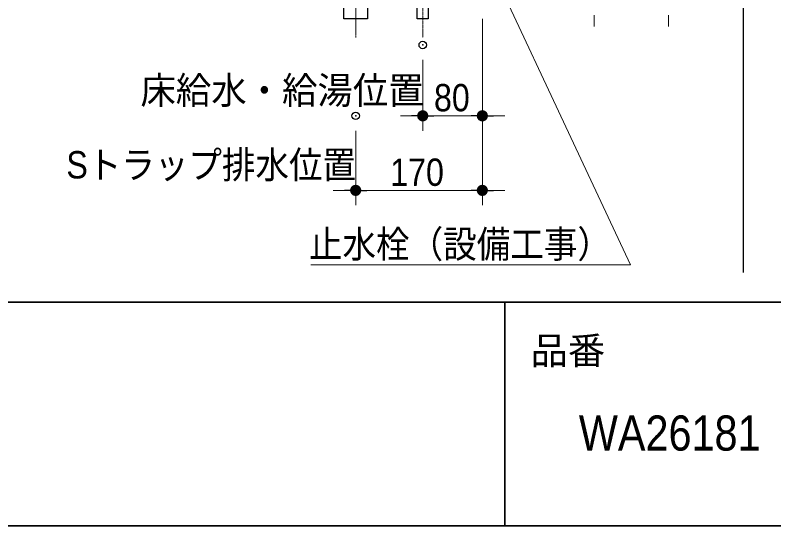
# Model space of a CAD drawing. Units: millimetres, scale not verified. Extents: x -6062 to 6062, y -3045 to 3045.
# Drawn here: x -1344 to -326, y -2770 to -2085 of the extents above; entities that cross this region are included whole.
import ezdxf
from ezdxf.enums import TextEntityAlignment as Align

# ---------------------------------------------------------------- set-up
doc = ezdxf.new("R2010")
doc.units = ezdxf.units.MM
doc.header["$LTSCALE"] = 20
doc.header["$PDMODE"] = 32
doc.header["$PDSIZE"] = 10
doc.linetypes.add('USER1', pattern=[2.91, 1.76, -0.4, 0.35, -0.4])
for name, color, linetype, lineweight in [('0-0_1図面枠', 7, 'Continuous', 20), ('0-1_4給排水', 7, 'Continuous', 30), ('0-3_2寸法-1', 7, 'Continuous', 15), ('0-4_0', 7, 'Continuous', 25), ('0-6_2寸法-2', 7, 'Continuous', 15), ('0-7_2寸法-3', 7, 'Continuous', 15)]:
    doc.layers.add(name, color=color, linetype=linetype, lineweight=lineweight)
doc.layers.add('0-5_Defpoints', color=7, linetype='Continuous')
doc.styles.add('ＭＳ Ｐゴシック', font='')
doc.styles.get('ＭＳ Ｐゴシック').set_extended_font_data('MS PGothic')

# ---------------------------------------------------------------- blocks, each defined once
blk = doc.blocks.new('グループ-4')
at = {"layer": '0-0_1図面枠', "lineweight": 30}
blk.add_line((28400, 41000), (28400, -48600), dxfattribs=at)
blk = doc.blocks.new('グループ-8')
at = {"layer": '0-1_4給排水', "linetype": 'USER1', "lineweight": 15}
blk.add_line((18000, -42300), (18000, -31100), dxfattribs=at)
at = {"layer": '0-1_4給排水'}
blk.add_lwpolyline([(17680, -41400), (18320, -41400), (18320, -41800), (17680, -41800)], close=True, dxfattribs=at)
blk = doc.blocks.new('_Dot')
at = {"layer": '0-4_0'}
blk.add_line((-10, 0), (-20, 0), dxfattribs=at)
for points in [[(0, 0), (-10, 0), (-9.92, 1.25)], [(0, 0), (-9.92, -1.25), (-10, 0)], [(0, 0), (-9.92, 1.25), (-9.69, 2.49)], [(0, 0), (-9.69, -2.49), (-9.92, -1.25)], [(0, 0), (-9.69, 2.49), (-9.3, 3.68)], [(0, 0), (-9.3, -3.68), (-9.69, -2.49)], [(0, 0), (-9.3, 3.68), (-8.76, 4.82)], [(0, 0), (-8.76, -4.82), (-9.3, -3.68)], [(0, 0), (-8.76, 4.82), (-8.09, 5.88)], [(0, 0), (-8.09, -5.88), (-8.76, -4.82)], [(0, 0), (-8.09, 5.88), (-7.29, 6.85)], [(0, 0), (-7.29, -6.85), (-8.09, -5.88)], [(0, 0), (-7.29, 6.85), (-6.37, 7.71)], [(0, 0), (-6.37, -7.71), (-7.29, -6.85)], [(0, 0), (-6.37, 7.71), (-5.36, 8.44)], [(0, 0), (-5.36, -8.44), (-6.37, -7.71)], [(0, 0), (-5.36, 8.44), (-4.26, 9.05)], [(0, 0), (-4.26, -9.05), (-5.36, -8.44)], [(0, 0), (-4.26, 9.05), (-3.09, 9.51)], [(0, 0), (-3.09, -9.51), (-4.26, -9.05)], [(0, 0), (-3.09, 9.51), (-1.87, 9.82)], [(0, 0), (-1.87, -9.82), (-3.09, -9.51)], [(0, 0), (-1.87, 9.82), (-0.63, 9.98)], [(0, 0), (-0.63, -9.98), (-1.87, -9.82)], [(0, 0), (-0.63, 9.98), (0.63, 9.98)], [(0, 0), (0.63, -9.98), (-0.63, -9.98)], [(0, 0), (0.63, 9.98), (1.87, 9.82)], [(0, 0), (1.87, 9.82), (3.09, 9.51)], [(0, 0), (3.09, 9.51), (4.26, 9.05)], [(0, 0), (4.26, 9.05), (5.36, 8.44)], [(0, 0), (5.36, 8.44), (6.37, 7.71)], [(0, 0), (6.37, 7.71), (7.29, 6.85)], [(0, 0), (7.29, 6.85), (8.09, 5.88)], [(0, 0), (8.09, 5.88), (8.76, 4.82)], [(0, 0), (8.76, 4.82), (9.3, 3.68)], [(0, 0), (9.3, 3.68), (9.69, 2.49)], [(0, 0), (9.69, 2.49), (9.92, 1.25)], [(0, 0), (9.92, 1.25), (10, 0)], [(0, 0), (1.87, -9.82), (0.63, -9.98)], [(0, 0), (3.09, -9.51), (1.87, -9.82)], [(0, 0), (4.26, -9.05), (3.09, -9.51)], [(0, 0), (5.36, -8.44), (4.26, -9.05)], [(0, 0), (6.37, -7.71), (5.36, -8.44)], [(0, 0), (7.29, -6.85), (6.37, -7.71)], [(0, 0), (8.09, -5.88), (7.29, -6.85)], [(0, 0), (8.76, -4.82), (8.09, -5.88)], [(0, 0), (9.3, -3.68), (8.76, -4.82)], [(0, 0), (9.69, -2.49), (9.3, -3.68)], [(0, 0), (9.92, -1.25), (9.69, -2.49)], [(0, 0), (10, 0), (9.92, -1.25)]]:
    blk.add_solid(points, dxfattribs=at)
blk = doc.blocks.new('グループ-17')
at = {"layer": '0-1_4給排水', "linetype": 'USER1', "lineweight": 15}
blk.add_line((19800, -40100), (19800, -42300), dxfattribs=at)
at = {"layer": '0-1_4給排水'}
blk.add_lwpolyline([(19600, -40600), (19600, -41200), (20000, -41200), (20000, -40600)], dxfattribs=at)
for points in [[(19200, -41200), (20400, -41200), (20400, -41400), (19200, -41400)], [(19650, -41400), (19950, -41400), (19950, -41800), (19650, -41800)]]:
    blk.add_lwpolyline(points, close=True, dxfattribs=at)
blk = doc.blocks.new('グループ-2')
at = {"layer": '0-0_1図面枠', "lineweight": 35}
for p, q in [((-80000, -49400), (80000, -49400)), ((22000, -49400), (22000, -55400))]:
    blk.add_line(p, q, dxfattribs=at)
blk.add_lwpolyline([(-80000, 55400), (80000, 55400), (80000, -55400), (-80000, -55400)], close=True, dxfattribs=at)

msp = doc.modelspace()

# ---------------------------------------------------------------- linework, layer by layer
at = {"layer": '0-3_2寸法-1'}
for p, q in [((-717.5, -2090), (-717.5, -2240)), ((-797.5, -2145), (-797.5, -2240)), ((-782.49, -2220), (-732.51, -2220)), ((-887.5, -2240), (-887.5, -2340)), ((-717.5, -2240), (-717.5, -2340)), ((-872.49, -2320), (-732.51, -2320))]:
    msp.add_line(p, q, dxfattribs=at)
at = {"layer": '0-5_Defpoints'}
for p in [(-797.5, -2125), (-887.5, -2220), (-717.5, -2220), (-717.5, -2320)]:
    msp.add_point(p, dxfattribs=at)
at = {"layer": '0-6_2寸法-2'}
for p, q in [((-567.5, -2085.01), (-567.5, -2100.01)), ((-467.5, -2085.01), (-467.5, -2100.01)), ((-717.5, -2090), (-717.5, -2240)), ((-797.5, -2145), (-797.5, -2240)), ((-812.51, -2220), (-827.51, -2220)), ((-797.5, -2220), (-717.5, -2220)), ((-702.49, -2220), (-687.49, -2220)), ((-887.5, -2240), (-887.5, -2340)), ((-717.5, -2240), (-717.5, -2340)), ((-902.51, -2320), (-917.51, -2320)), ((-887.5, -2320), (-717.5, -2320)), ((-702.49, -2320), (-687.49, -2320))]:
    msp.add_line(p, q, dxfattribs=at)
at = {"layer": '0-7_2寸法-3'}
msp.add_lwpolyline([(-947.72, -2420), (-518.53, -2420), (-778.75, -1864.9)], dxfattribs=at)

# ---------------------------------------------------------------- block references
at = {"layer": '0-0_1図面枠', "xscale": 0.05, "yscale": 0.05}
for name in ['グループ-2', 'グループ-4']:
    msp.add_blockref(name, (-1787.5, 0), dxfattribs=at)
at = {"layer": '0-1_4給排水', "xscale": 0.05, "yscale": 0.05}
for name in ['グループ-8', 'グループ-17']:
    msp.add_blockref(name, (-1787.5, 0), dxfattribs=at)
at = {"layer": '0-3_2寸法-1', "xscale": 0.7503418, "yscale": 0.7503418, "rotation": 180}
for p in [(-797.5, -2220), (-887.5, -2320)]:
    msp.add_blockref('_Dot', p, dxfattribs=at)
at = {"layer": '0-3_2寸法-1', "xscale": 0.7503418, "yscale": 0.7503418}
for p in [(-717.5, -2220), (-717.5, -2320)]:
    msp.add_blockref('_Dot', p, dxfattribs=at)
at = {"layer": '0-6_2寸法-2', "xscale": 0.7503418, "yscale": 0.7503418}
for p in [(-797.5, -2220), (-887.5, -2320)]:
    msp.add_blockref('_Dot', p, dxfattribs=at)
at = {"layer": '0-6_2寸法-2', "xscale": 0.7503418, "yscale": 0.7503418, "rotation": 180}
for p in [(-717.5, -2220), (-717.5, -2320)]:
    msp.add_blockref('_Dot', p, dxfattribs=at)

# ---------------------------------------------------------------- texts
at = {"layer": '0-0_1図面枠', "style": 'ＭＳ Ｐゴシック'}
msp.add_text('品番', height=36.66, dxfattribs=at).set_placement((-652.68, -2564.21), align=Align.BOTTOM_LEFT)
at = {"layer": '0-0_1図面枠', "style": 'ＭＳ Ｐゴシック', "width": 0.9}
msp.add_text('WA26181', height=47.17, dxfattribs=at).set_placement((-587.98, -2683.26), align=Align.BOTTOM_LEFT)
at = {"layer": '0-3_2寸法-1', "style": 'ＭＳ Ｐゴシック', "width": 0.9}
for s, p in [('80', (-782.38, -2224.96)), ('170', (-841.11, -2324.96))]:
    msp.add_text(s, height=36.66, dxfattribs=at).set_placement(p, align=Align.BOTTOM_LEFT)
at = {"layer": '0-6_2寸法-2', "style": 'ＭＳ Ｐゴシック'}
for s, width, p in [('床給水・給湯位置', 0.95, (-1176.31, -2215.12)), ('Sトラップ排水位置', 0.9, (-1275.79, -2315.02))]:
    msp.add_text(s, height=36.66, dxfattribs=dict(at, width=width)).set_placement(p, align=Align.BOTTOM_LEFT)
at = {"layer": '0-7_2寸法-3', "style": 'ＭＳ Ｐゴシック', "width": 0.9}
msp.add_text('止水栓（設備工事）', height=36.69, dxfattribs=at).set_placement((-950.23, -2421.47), align=Align.BOTTOM_LEFT)

doc.saveas('drawing.dxf')
